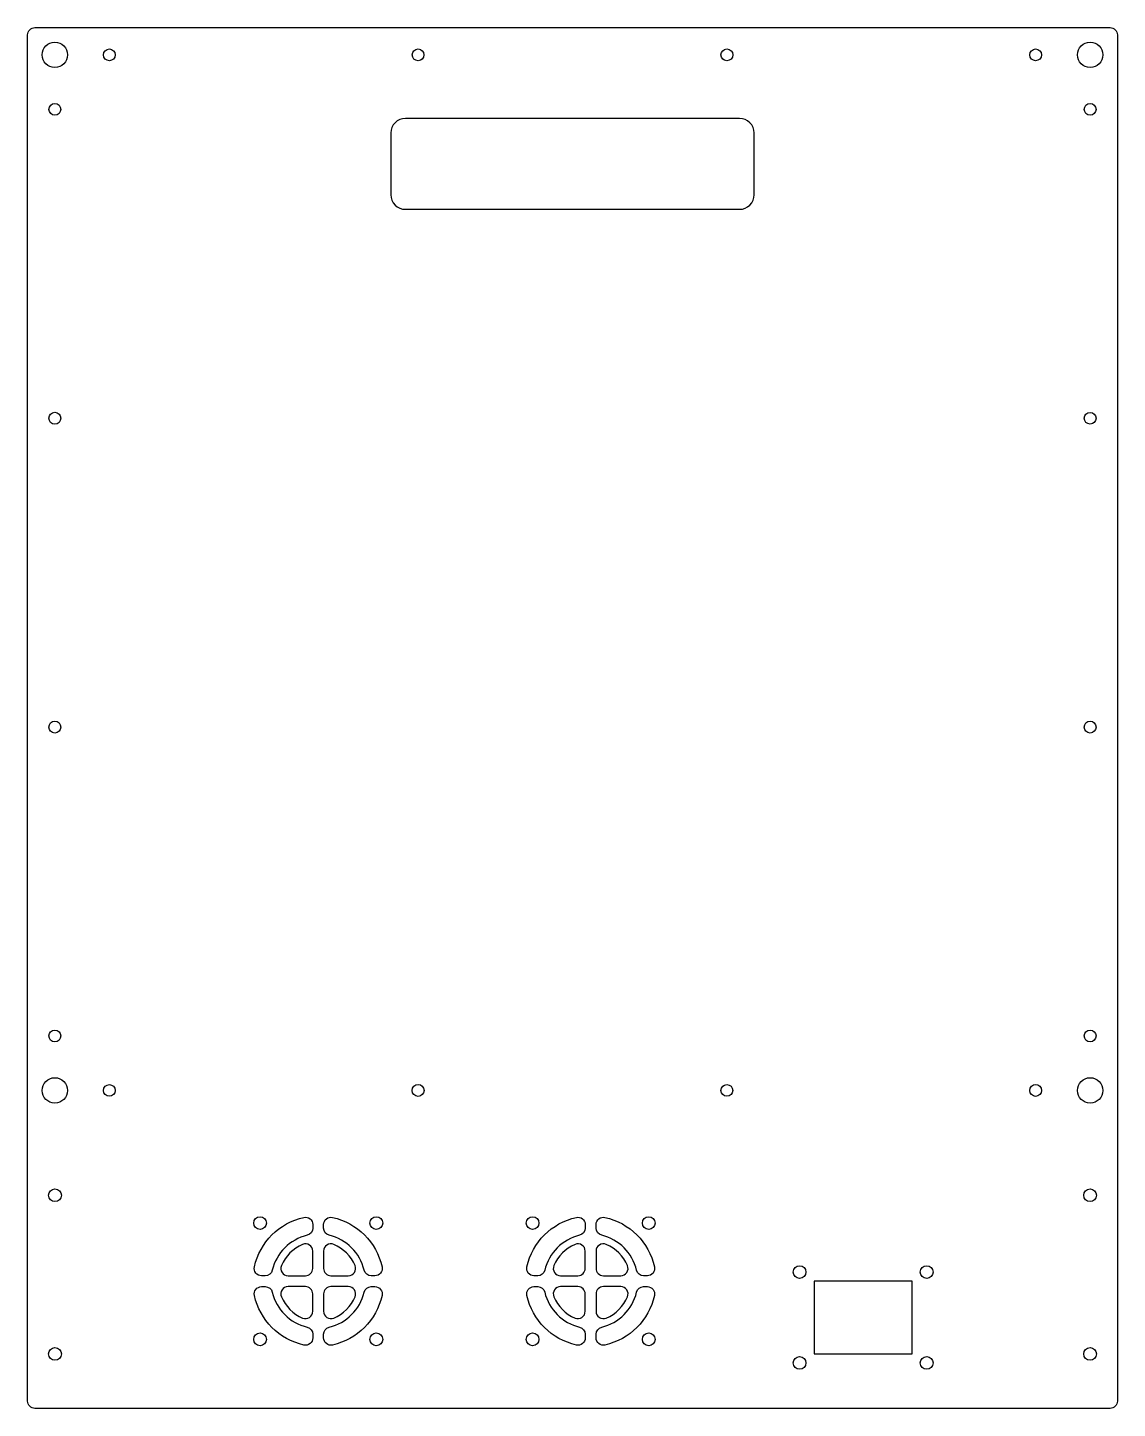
# Model space of a CAD drawing. Header units: millimetres. Extents: x -171 to 129, y -373 to 7.
import ezdxf

# ---------------------------------------------------------------- set-up
doc = ezdxf.new("R2010")
doc.units = ezdxf.units.MM
doc.layers.get('0').update_dxf_attribs({"linetype": 'CONTINUOUS'})

msp = doc.modelspace()

# ---------------------------------------------------------------- linework, layer by layer
for points in [[(-168.8, -373, -0.414214), (-170.8, -371), (-170.8, 5, -0.414214), (-168.8, 7), (127.2, 7, -0.414214), (129.2, 5), (129.2, -371, -0.414214), (127.2, -373)], [(-70.8, -22), (-70.8, -39, 0.414214), (-66.8, -43), (25.2, -43, 0.414214), (29.2, -39), (29.2, -22, 0.414214), (25.2, -18), (-66.8, -18, 0.414214)], [(-108.36, -334.06, -0.29019), (-94.74, -320.44, -0.480384), (-92.3, -322.39), (-92.3, -323.41, -0.346802), (-93.83, -325.36, 0.282091), (-103.44, -334.97, -0.346802), (-105.38, -336.5), (-106.41, -336.5, -0.480384)], [(-86.86, -320.44, -0.29019), (-73.23, -334.06, -0.480384), (-75.19, -336.5), (-76.21, -336.5, -0.346802), (-78.16, -334.97, 0.282091), (-87.76, -325.36, -0.346802), (-89.3, -323.41), (-89.3, -322.39, -0.480384)], [(-33.36, -334.06, -0.29019), (-19.74, -320.44, -0.480384), (-17.3, -322.39), (-17.3, -323.41, -0.346802), (-18.83, -325.36, 0.282091), (-28.44, -334.97, -0.346802), (-30.38, -336.5), (-31.41, -336.5, -0.480384)], [(-11.86, -320.44, -0.29019), (1.77, -334.06, -0.480384), (-0.19, -336.5), (-1.21, -336.5, -0.346802), (-3.16, -334.97, 0.282091), (-12.76, -325.36, -0.346802), (-14.3, -323.41), (-14.3, -322.39, -0.480384)], [(-99.09, -336.5), (-94.3, -336.5, 0.414214), (-92.3, -334.5), (-92.3, -329.71, 0.536675), (-95.08, -327.87, 0.195419), (-100.93, -333.72, 0.536675)], [(-87.3, -336.5), (-82.51, -336.5, 0.536675), (-80.66, -333.72, 0.195419), (-86.52, -327.87, 0.536675), (-89.3, -329.71), (-89.3, -334.5, 0.414214)], [(-24.09, -336.5), (-19.3, -336.5, 0.414214), (-17.3, -334.5), (-17.3, -329.71, 0.536675), (-20.08, -327.87, 0.195419), (-25.93, -333.72, 0.536675)], [(-12.3, -336.5), (-7.51, -336.5, 0.536675), (-5.66, -333.72, 0.195419), (-11.52, -327.87, 0.536675), (-14.3, -329.71), (-14.3, -334.5, 0.414214)], [(-94.74, -355.56, -0.29019), (-108.36, -341.94, -0.480384), (-106.41, -339.5), (-105.38, -339.5, -0.346802), (-103.44, -341.03, 0.282091), (-93.83, -350.64, -0.346802), (-92.3, -352.59), (-92.3, -353.61, -0.480384)], [(-94.3, -339.5), (-99.09, -339.5, 0.536675), (-100.93, -342.28, 0.195419), (-95.08, -348.13, 0.536675), (-92.3, -346.29), (-92.3, -341.5, 0.414214)], [(-89.3, -341.5), (-89.3, -346.29, 0.536675), (-86.52, -348.13, 0.195419), (-80.66, -342.28, 0.536675), (-82.51, -339.5), (-87.3, -339.5, 0.414214)], [(-73.23, -341.94, -0.29019), (-86.86, -355.56, -0.480384), (-89.3, -353.61), (-89.3, -352.59, -0.346802), (-87.76, -350.64, 0.282091), (-78.16, -341.03, -0.346802), (-76.21, -339.5), (-75.19, -339.5, -0.480384)], [(-19.74, -355.56, -0.29019), (-33.36, -341.94, -0.480384), (-31.41, -339.5), (-30.38, -339.5, -0.346802), (-28.44, -341.03, 0.282091), (-18.83, -350.64, -0.346802), (-17.3, -352.59), (-17.3, -353.61, -0.480384)], [(-19.3, -339.5), (-24.09, -339.5, 0.536675), (-25.93, -342.28, 0.195419), (-20.08, -348.13, 0.536675), (-17.3, -346.29), (-17.3, -341.5, 0.414214)], [(-14.3, -341.5), (-14.3, -346.29, 0.536675), (-11.52, -348.13, 0.195419), (-5.66, -342.28, 0.536675), (-7.51, -339.5), (-12.3, -339.5, 0.414214)], [(1.77, -341.94, -0.29019), (-11.86, -355.56, -0.480384), (-14.3, -353.61), (-14.3, -352.59, -0.346802), (-12.76, -350.64, 0.282091), (-3.16, -341.03, -0.346802), (-1.21, -339.5), (-0.19, -339.5, -0.480384)]]:
    msp.add_lwpolyline(points, format="xyb", close=True)
msp.add_lwpolyline([(72.7, -358), (72.7, -338), (45.7, -338), (45.7, -358)], close=True)
for centre, radius in [((-163.3, -0.5), 3.5), ((-148.3, -0.5), 1.62), ((-63.3, -0.5), 1.62), ((21.7, -0.5), 1.63), ((106.7, -0.5), 1.62), ((121.7, -0.5), 3.5), ((-163.3, -15.5), 1.62), ((121.7, -15.5), 1.62), ((-163.3, -100.5), 1.63), ((121.7, -100.5), 1.62), ((-163.3, -185.5), 1.63), ((121.7, -185.5), 1.63), ((-163.3, -270.5), 1.63), ((121.7, -270.5), 1.63), ((-163.3, -285.5), 3.5), ((-148.3, -285.5), 1.62), ((-63.3, -285.5), 1.63), ((21.7, -285.5), 1.62), ((106.7, -285.5), 1.63), ((121.7, -285.5), 3.5), ((-163.26, -314.35), 1.75), ((121.7, -314.35), 1.75), ((-106.8, -322), 1.75), ((-74.8, -322), 1.75), ((-31.8, -322), 1.75), ((0.2, -322), 1.75), ((41.7, -335.5), 1.75), ((76.7, -335.5), 1.75), ((-106.8, -354), 1.75), ((-74.8, -354), 1.75), ((-31.8, -354), 1.75), ((0.2, -354), 1.75), ((-163.26, -358), 1.75), ((121.7, -358), 1.75), ((41.7, -360.5), 1.75), ((76.7, -360.5), 1.75)]:
    msp.add_circle(centre, radius)

doc.saveas('drawing.dxf')
